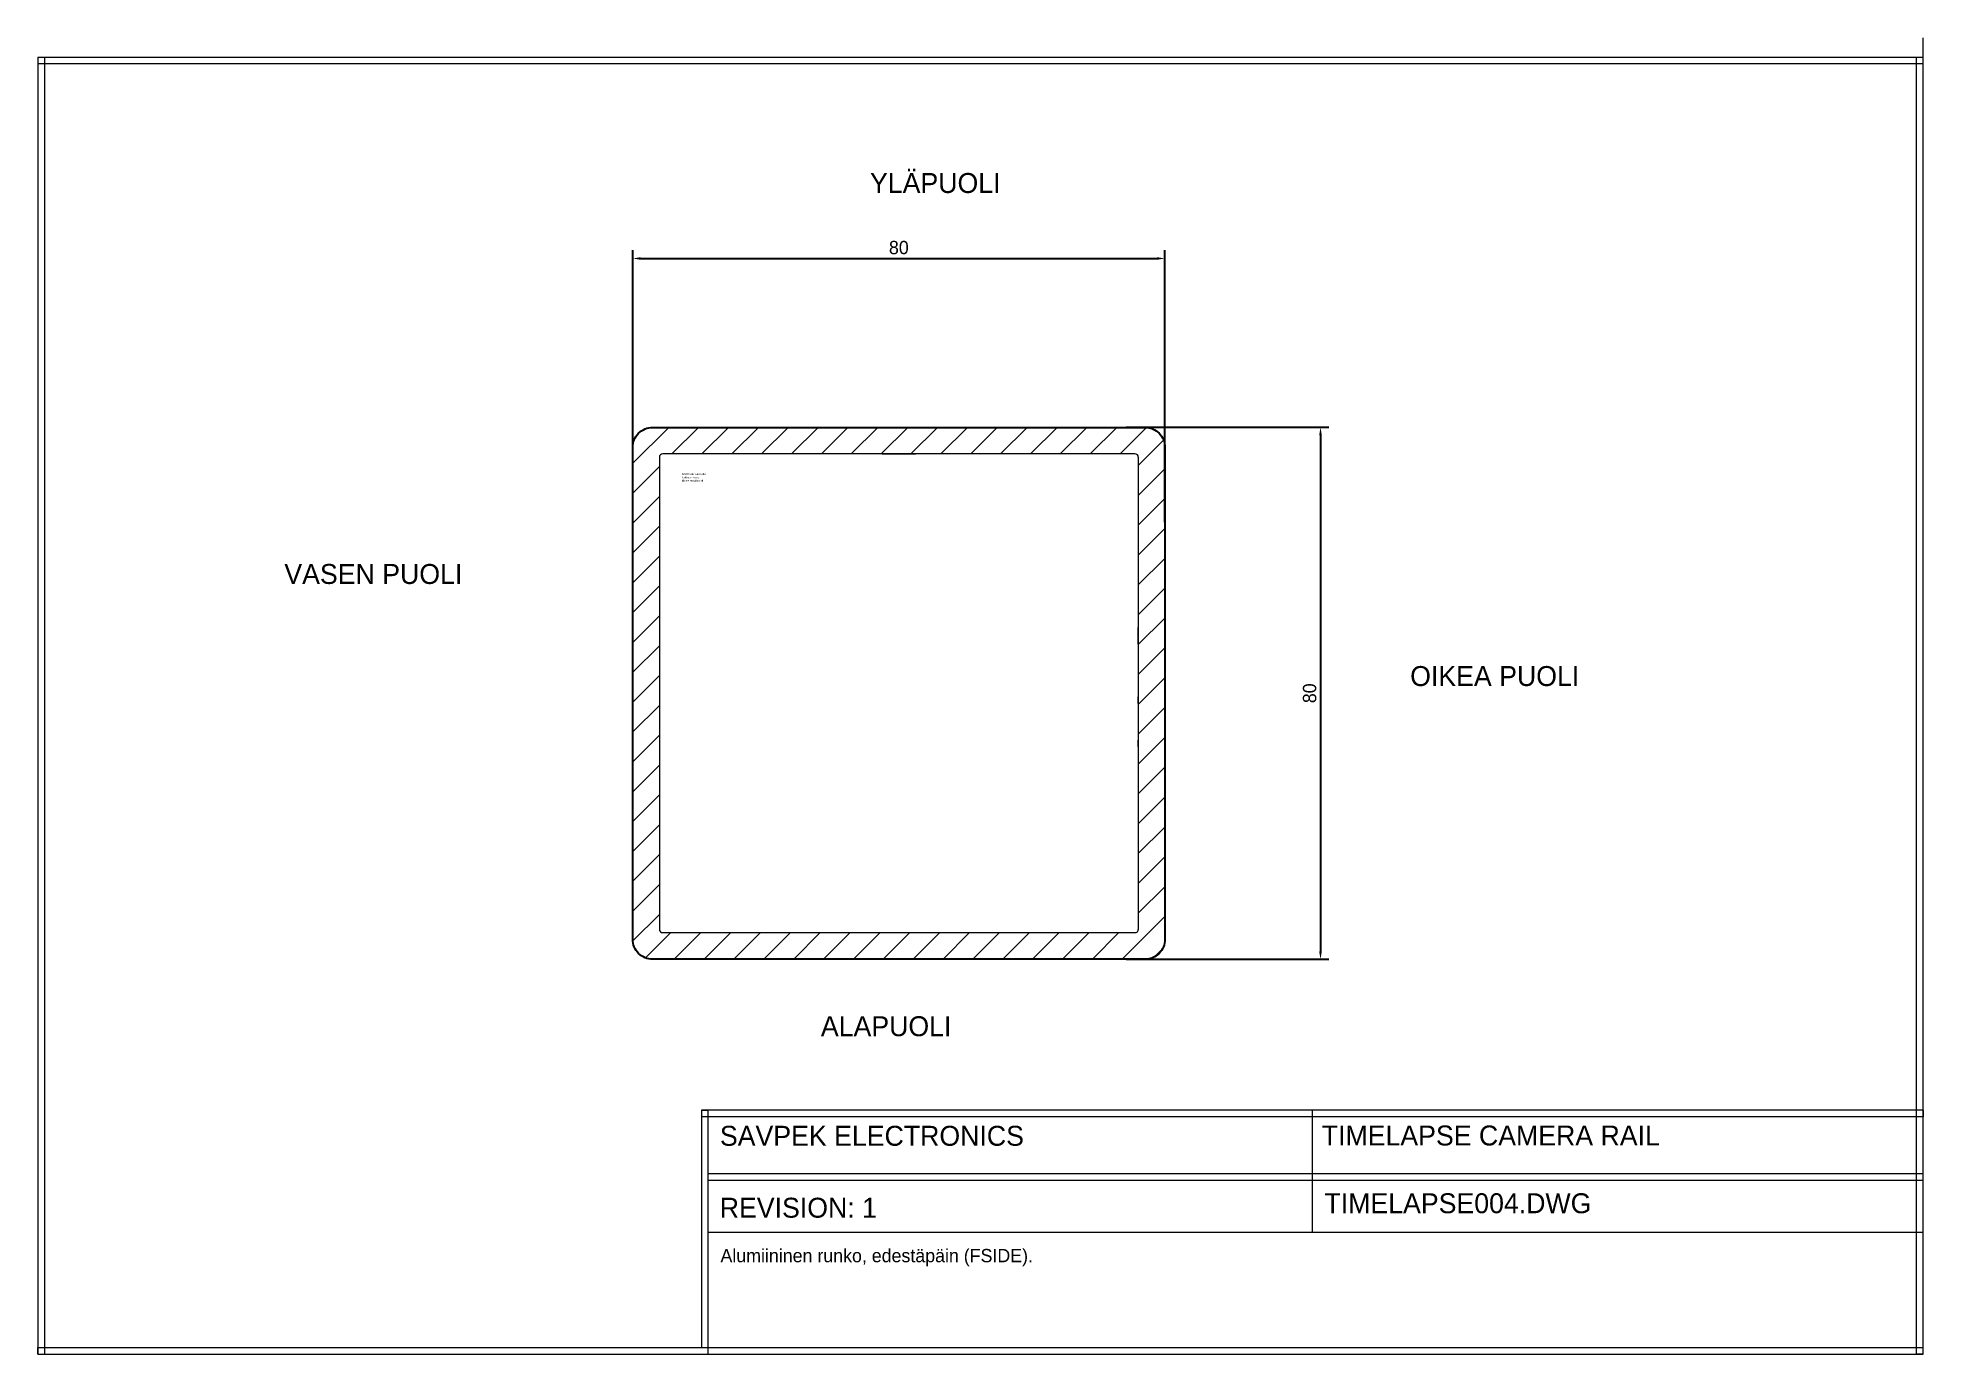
# Paper-space layout 'RUNKO-EDESTA' of a CAD drawing. Header units: millimetres. Extents: x 8 to 291, y 7 to 205.
import ezdxf

# ---------------------------------------------------------------- set-up
doc = ezdxf.new("R2010")
doc.units = ezdxf.units.MM
doc.layers.add('ATTRIBUUTIT', color=61, linetype='Continuous', plot=False)
doc.layers.add('DIMENSIONS', color=50, linetype='Continuous')
doc.layers.add('RUNKO', color=140, linetype='Continuous')
doc.dimstyles.new('SAVPEK_ISOT', dxfattribs={"dimtxt": 2, "dimasz": 1.2, "dimexe": 1.25, "dimexo": 0.625, "dimtad": 1, "dimdsep": 46, "dimtxsty": 'Standard', "dimcen": -2, "dimadec": 0, "dimazin": 0, "dimtfac": 1, "dimtmove": 0, "dimatfit": 3, "dimfxl": 0, "dimarcsym": 0})

# ---------------------------------------------------------------- blocks, each defined once
blk = doc.blocks.new('ALUMIINIPUTKI-80x80-FRONTS')
at = {"lineweight": 0}
h = blk.add_hatch(dxfattribs=at)
h.set_pattern_fill('ANSI31', color=256, angle=-90, style=0)
h.set_pattern_definition([(-135, (342.8972, 373.0944), (-2.245064, 2.245064), [])])
h.paths.add_polyline_path([(79.11, -69.64), (79.11, -69.91), (79.11, -72.41), (79.11, -76.14, -0.414214), (76.11, -79.14), (2.11, -79.14, -0.414214), (-0.89, -76.14), (-0.89, -2.14, -0.414214), (2.11, 0.86), (21.54, 0.86), (24.04, 0.86), (24.31, 0.86), (26.81, 0.86), (33.97, 0.86), (36.47, 0.86), (39.24, 0.86), (51.54, 0.86), (54.04, 0.86), (54.31, 0.86), (56.81, 0.86), (76.11, 0.86, -0.414214), (79.11, -2.14), (79.11, -67.14)])
h.paths.add_polyline_path([(75.11, -29.11), (75.11, -3.64, 0.414214), (74.61, -3.14), (41.74, -3.14), (36.47, -3.14), (3.61, -3.14, 0.414214), (3.11, -3.64), (3.11, -74.64, 0.414214), (3.61, -75.14), (74.61, -75.14, 0.414214), (75.11, -74.64), (75.11, -48.32), (75.11, -47.32), (75.11, -47.06), (75.11, -46.06), (75.11, -41.82), (75.11, -40.82), (75.11, -40.56), (75.11, -39.56), (75.11, -34.37), (75.11, -31.87), (75.11, -31.61)], flags=16)
for p, q in [((24.18, 0.86), (21.68, 0.86)), ((24.18, 0.86), (26.68, 0.86)), ((39.11, 0.86), (34.11, 0.86)), ((39.11, 0.86), (36.61, 0.86)), ((54.18, 0.86), (51.68, 0.86)), ((54.18, 0.86), (56.68, 0.86)), ((3.11, -3.64), (3.11, -74.64)), ((74.61, -3.14), (3.61, -3.14)), ((36.61, -3.14), (41.61, -3.14)), ((74.61, -3.14), (74.61, -3.14)), ((75.11, -3.64), (75.11, -74.64)), ((75.11, -3.64), (75.11, -3.64)), ((75.11, -31.74), (75.11, -29.24)), ((75.11, -31.74), (75.11, -34.24)), ((75.11, -40.69), (75.11, -39.69)), ((75.11, -40.69), (75.11, -41.69)), ((75.11, -47.19), (75.11, -46.19)), ((75.11, -47.19), (75.11, -48.19)), ((79.11, -69.77), (79.11, -67.27)), ((79.11, -69.77), (79.11, -72.27)), ((3.61, -75.14), (74.61, -75.14))]:
    blk.add_line(p, q, dxfattribs=at)
blk.add_lwpolyline([(79.11, -2.14), (79.11, -76.14, -0.414214), (76.11, -79.14), (2.11, -79.14, -0.414214), (-0.89, -76.14), (-0.89, -2.14, -0.414214), (2.11, 0.86), (76.11, 0.86, -0.414214)], format="xyb", close=True)
for centre, start, end in [((3.61, -3.64), 90, 180), ((74.61, -3.64), 0, 90), ((3.61, -74.64), 180, 270), ((74.61, -74.64), 270, 0)]:
    blk.add_arc(centre, 0.5, start, end, dxfattribs=at)
at = {"layer": 'ATTRIBUUTIT', "lineweight": 0, "flags": 8}
for tag, p in [('_TYYPPI', (6.48, -6.32)), ('_KUVAUS', (6.48, -6.82)), ('_NOTES', (6.48, -7.31)), ('_NOTES_RIVI2', (6.48, -7.77)), ('_NOTES_RIVI3', (6.48, -8.24))]:
    blk.add_attdef(tag, p, '', height=0.3, dxfattribs=at)
blk = doc.blocks.new('*D721')
at = {"layer": 'Defpoints', "color": 0, "lineweight": -3}
for p in [(177.01, 171.49), (97.01, 132.54), (177.01, 131.22)]:
    blk.add_point(p, dxfattribs=at)
at = {"layer": 'DIMENSIONS', "color": 0, "lineweight": -2}
for p, q in [((97.01, 133.17), (97.01, 172.74)), ((98.21, 171.49), (175.81, 171.49)), ((177.01, 131.85), (177.01, 172.74))]:
    blk.add_line(p, q, dxfattribs=at)
for points in [[(98.21, 171.29), (98.21, 171.69), (97.01, 171.49)], [(175.81, 171.69), (175.81, 171.29), (177.01, 171.49)]]:
    blk.add_solid(points, dxfattribs=at)
at = {"layer": 'DIMENSIONS', "color": 0, "lineweight": -2, "insert": (137.01, 173.12), "char_height": 2, "attachment_point": 5}
blk.add_mtext('80', dxfattribs=at)
blk = doc.blocks.new('*D722')
at = {"layer": 'Defpoints', "color": 0, "lineweight": -3}
for p in [(170.56, 146.09), (170.56, 66.09), (200.4, 66.09)]:
    blk.add_point(p, dxfattribs=at)
at = {"layer": 'DIMENSIONS', "color": 0, "lineweight": -2}
for p, q in [((171.18, 146.09), (201.65, 146.09)), ((200.4, 144.89), (200.4, 67.29)), ((171.18, 66.09), (201.65, 66.09))]:
    blk.add_line(p, q, dxfattribs=at)
for points in [[(200.2, 144.89), (200.6, 144.89), (200.4, 146.09)], [(200.6, 67.29), (200.2, 67.29), (200.4, 66.09)]]:
    blk.add_solid(points, dxfattribs=at)
at = {"layer": 'DIMENSIONS', "color": 0, "lineweight": -2, "insert": (198.77, 106.09), "char_height": 2, "attachment_point": 5, "rotation": 90}
blk.add_mtext('80', dxfattribs=at)

psp = doc.layouts.new('RUNKO-EDESTA')

# ---------------------------------------------------------------- linework, layer by layer
at = {"layer": 'DIMENSIONS', "lineweight": 0}
for p, q in [((291.019, 6.664), (291.019, 204.696)), ((7.551, 201.789), (7.551, 6.664)), ((7.551, 201.789), (290.251, 201.789)), ((7.551, 201.789), (8.551, 201.789)), ((7.551, 201.789), (7.551, 200.789)), ((8.551, 201.789), (8.551, 6.664)), ((290.019, 6.664), (290.019, 201.789)), ((290.251, 201.789), (291.019, 201.789)), ((7.551, 200.789), (291.019, 200.789)), ((291.019, 43.402), (107.318, 43.402)), ((107.318, 43.402), (107.318, 7.664)), ((107.318, 43.402), (108.318, 43.402)), ((108.318, 43.402), (108.318, 6.664)), ((199.168, 43.402), (199.168, 25.033)), ((291.019, 43.402), (291.019, 42.402)), ((291.019, 42.402), (107.318, 42.402)), ((108.318, 33.877), (291.019, 33.877)), ((108.318, 33.877), (108.318, 32.877)), ((108.318, 32.877), (291.019, 32.877)), ((108.318, 25.033), (291.019, 25.033)), ((7.551, 6.664), (7.551, 7.664)), ((7.551, 7.664), (291.019, 7.664)), ((7.551, 6.664), (291.019, 6.664)), ((291.019, 6.664), (290.019, 6.664))]:
    psp.add_line(p, q, dxfattribs=at)

# ---------------------------------------------------------------- block references
at = {"layer": 'RUNKO', "lineweight": 0}
psp.add_blockref('ALUMIINIPUTKI-80x80-FRONTS', (97.901, 145.224), dxfattribs=at).add_auto_attribs({'_TYYPPI': '80x80 Alumiiniputki', '_KUVAUS': 'Laitteen runko.', '_NOTES': 'Musta anodisointi.'})

# ---------------------------------------------------------------- texts
at = {"layer": 'DIMENSIONS', "lineweight": 0, "attachment_point": 1}
for s, insert, char_height, width in [('YLÄPUOLI', (132.675, 184.338), 3, 49.48501), ('VASEN PUOLI', (44.63, 125.534), 3, 45.95037), ('OIKEA PUOLI', (213.881, 110.18), 3, 55.91164), ('ALAPUOLI', (125.29, 57.514), 3, 49.48501), ('SAVPEK ELECTRONICS', (110.11, 41.03), 3, 87.5511), ('TIMELAPSE CAMERA RAIL', (200.589, 41.074), 3, 89.43006), ('REVISION: 1', (110.088, 30.211), 3, 87.5511), ('Alumiininen runko, edestäpäin (FSIDE).', (110.197, 22.51), 2, 173.47077)]:
    psp.add_mtext(s, dxfattribs=dict(at, insert=insert, char_height=char_height, width=width))
at = {"layer": 'DIMENSIONS', "lineweight": 0, "insert": (200.997, 30.885), "char_height": 3, "attachment_point": 1}
psp.add_mtext('TIMELAPSE004.DWG', dxfattribs=at)

# ---------------------------------------------------------------- dimensions: what is measured, and where the dimension line sits
at = {"layer": 'DIMENSIONS', "lineweight": 0}
dim = psp.add_linear_dim(base=(177.007, 171.494), p1=(97.007, 132.541), p2=(177.007, 131.222), dimstyle='SAVPEK_ISOT', dxfattribs=at)
dim.commit()
dim.dimension.update_dxf_attribs({"geometry": '*D721', "text_midpoint": (137.007, 173.119)})
dim = psp.add_linear_dim(base=(200.4, 66.088), p1=(170.555, 146.088), p2=(170.555, 66.088), angle=90, dimstyle='SAVPEK_ISOT', dxfattribs=at)
dim.commit()
dim.dimension.update_dxf_attribs({"geometry": '*D722', "text_midpoint": (198.775, 106.088)})

doc.saveas('drawing.dxf')
